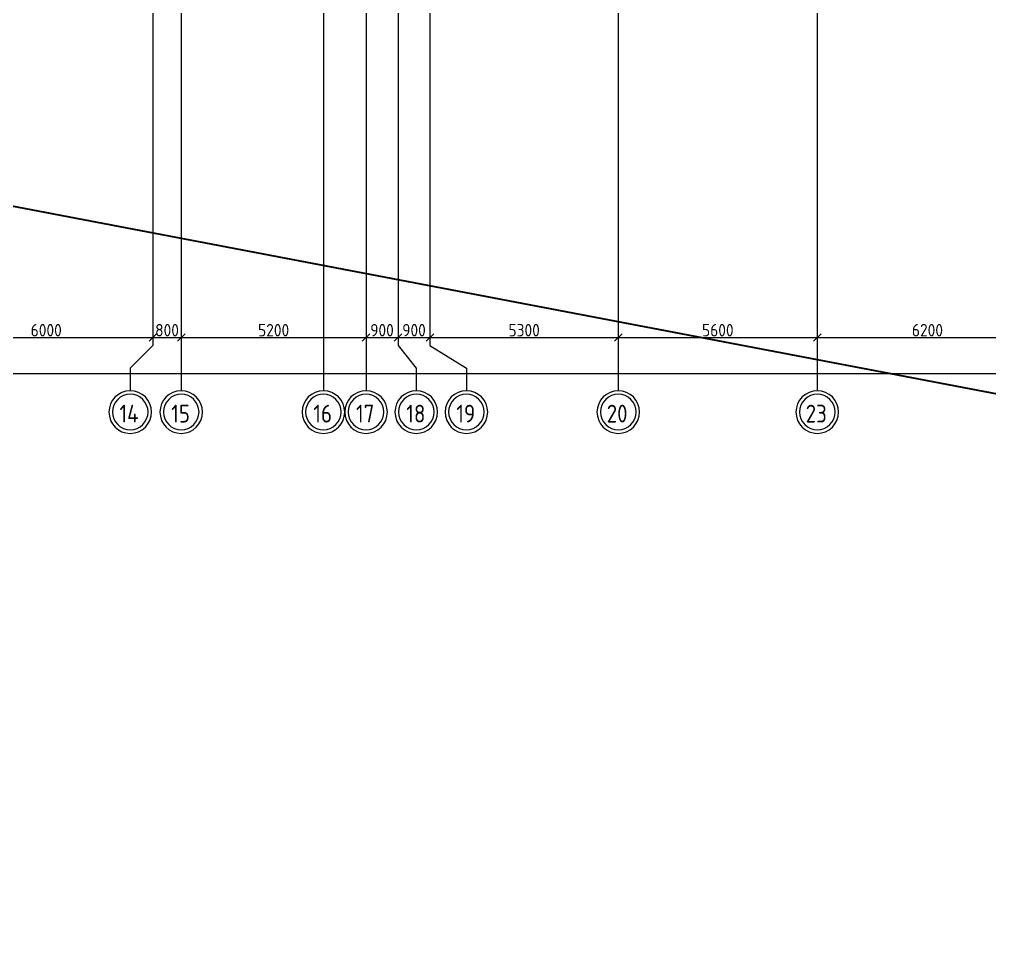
# Model space of a CAD drawing. Header units: millimetres. Extents: x -695119 to 412940, y -249585 to 622758.
# Drawn here: x 148308 to 175612, y -95569 to -69324 of the extents above; entities that cross this region are included whole.
import ezdxf

# ---------------------------------------------------------------- set-up
doc = ezdxf.new("R2010")
doc.units = ezdxf.units.MM
doc.linetypes.add('ADSK_Линия сетки', pattern=[25, 20, -2.5, 0, -2.5])
for name, color, linetype, lineweight in [('_Схема', 5, 'Continuous', 30), ('Оси', 252, 'Continuous', 9), ('Размеры', 7, 'Continuous', 9)]:
    doc.layers.add(name, color=color, linetype=linetype, lineweight=lineweight)
doc.styles.add('GOST Common', font='', dxfattribs={"width": 0.9, "height": 500})
doc.styles.add('ISOCPEUR', font='isocpeur.ttf', dxfattribs={"width": 0.9, "height": 350})
doc.styles.get('GOST Common').set_extended_font_data('GOST type B')

# ---------------------------------------------------------------- blocks, each defined once
blk = doc.blocks.new('_Oblique')
at = {"color": 0, "linetype": 'ByBlock', "lineweight": -2}
blk.add_line((-0.5, -0.5), (0.5, 0.5), dxfattribs=at)
blk = doc.blocks.new('1 этаж')
at = {"layer": 'Оси', "color": 251, "linetype": 'ADSK_Линия сетки', "true_color": 0x636466}
for p, q in [((-22756, -96281), (-22756, -159673)), ((-16756, -96281), (-16756, -160943)), ((-21956, -131547), (-21956, -160943)), ((-17956, -131547), (-17956, -160943)), ((-15856, -131547), (-15856, -159673)), ((-14956, -131547), (-14956, -159673)), ((-9656, -131547), (-9656, -160943)), ((-4056, -131547), (-4056, -160943))]:
    blk.add_line(p, q, dxfattribs=at)
at = {"layer": 'Оси', "color": 251, "true_color": 0x636466}
for p, q in [((-22756, -159673), (-23391, -160308)), ((-15856, -159673), (-15341, -160308)), ((-14956, -159673), (-13932, -160308)), ((-23391, -160308), (-23391, -160943)), ((-15341, -160308), (-15341, -160943)), ((-13932, -160308), (-13932, -160943))]:
    blk.add_line(p, q, dxfattribs=at)
at = {"layer": 'Оси', "color": 251, "lineweight": 20, "true_color": 0x636466}
for centre, radius, start, end in [((-23391, -161543), 600, 0, 180), ((-23391, -161543), 500, 0, 180), ((-21956, -161543), 600, 0, 180), ((-21956, -161543), 500, 0, 180), ((-17956, -161543), 600, 0, 180), ((-17956, -161543), 500, 0, 180), ((-16756, -161543), 600, 0, 180), ((-16756, -161543), 500, 0, 180), ((-15341, -161543), 600, 0, 180), ((-15341, -161543), 500, 0, 180), ((-13932, -161543), 600, 0, 180), ((-13932, -161543), 500, 0, 180), ((-9656, -161543), 600, 0, 180), ((-9656, -161543), 500, 0, 180), ((-4056, -161543), 600, 0, 180), ((-4056, -161543), 500, 0, 180), ((-23391, -161543), 600, 180, 0), ((-23391, -161543), 500, 180, 0), ((-21956, -161543), 600, 180, 0), ((-21956, -161543), 500, 180, 0), ((-17956, -161543), 600, 180, 0), ((-17956, -161543), 500, 180, 0), ((-16756, -161543), 600, 180, 0), ((-16756, -161543), 500, 180, 0), ((-15341, -161543), 600, 180, 0), ((-15341, -161543), 500, 180, 0), ((-13932, -161543), 600, 180, 0), ((-13932, -161543), 500, 180, 0), ((-9656, -161543), 600, 180, 0), ((-9656, -161543), 500, 180, 0), ((-4056, -161543), 600, 180, 0), ((-4056, -161543), 500, 180, 0)]:
    blk.add_arc(centre, radius, start, end, dxfattribs=at)
at = {"layer": 'Размеры', "color": 251, "lineweight": 18, "true_color": 0x636466}
for p, q in [((-28906, -159446), (-22606, -159446)), ((-22906, -159446), (-21806, -159446)), ((-22106, -159446), (-16606, -159446)), ((-16906, -159446), (-15706, -159446)), ((-16006, -159446), (-14806, -159446)), ((-15106, -159446), (-9506, -159446)), ((-9806, -159446), (-3906, -159446)), ((-4206, -159446), (2294, -159446)), ((-22756, -159496), (-22756, -159596)), ((-22756, -159496), (-22756, -159596)), ((-21956, -159496), (-21956, -159596)), ((-21956, -159496), (-21956, -159596)), ((-16756, -159496), (-16756, -159596)), ((-16756, -159496), (-16756, -159596)), ((-15856, -159496), (-15856, -159596)), ((-15856, -159496), (-15856, -159596)), ((-14956, -159496), (-14956, -159596)), ((-14956, -159496), (-14956, -159596)), ((-9656, -159496), (-9656, -159596)), ((-9656, -159496), (-9656, -159596)), ((-4056, -159496), (-4056, -159596)), ((-4056, -159496), (-4056, -159596)), ((-65706, -160464), (2294, -160464))]:
    blk.add_line(p, q, dxfattribs=at)
at = {"layer": 'Размеры', "color": 251, "lineweight": 18, "true_color": 0x636466, "xscale": 212.1, "yscale": 212.1, "zscale": 212.1}
for p in [(-22756, -159446), (-21956, -159446), (-16756, -159446), (-15856, -159446), (-14956, -159446), (-9656, -159446), (-4056, -159446)]:
    blk.add_blockref('_Oblique', p, dxfattribs=at)
at = {"layer": 'Размеры', "color": 251, "lineweight": 18, "true_color": 0x636466, "xscale": 212.1, "yscale": 212.1, "zscale": 212.1, "rotation": 180}
for p in [(-22756, -159446), (-21956, -159446), (-16756, -159446), (-15856, -159446), (-14956, -159446), (-9656, -159446), (-4056, -159446)]:
    blk.add_blockref('_Oblique', p, dxfattribs=at)
at = {"layer": 'Оси', "color": 251, "true_color": 0x636466, "style": 'GOST Common', "width": 0.9}
for s, p in [('14', (-23694, -161838)), ('15', (-22238, -161838)), ('16', (-18238, -161838)), ('17', (-17038, -161838)), ('18', (-15623, -161838)), ('19', (-14214, -161838)), ('20', (-9983, -161838)), ('23', (-4383, -161838))]:
    blk.add_text(s, height=500, dxfattribs=at).set_placement(p)
at = {"layer": 'Размеры', "color": 251, "lineweight": 20, "true_color": 0x636466, "char_height": 350, "attachment_point": 5, "style": 'ISOCPEUR'}
for s, insert, width in [('\\A1;6000', (-25756, -159241), 1059.58), ('\\A1;800', (-22356, -159241), 794.69), ('\\A1;5200', (-19356, -159241), 1059.58), ('\\A1;900', (-16306, -159241), 794.69), ('\\A1;900', (-15406, -159241), 794.69), ('\\A1;5300', (-12306, -159241), 1059.58), ('\\A1;5600', (-6856, -159241), 1059.58), ('\\A1;6200', (-956, -159241), 1059.58)]:
    blk.add_mtext(s, dxfattribs=dict(at, insert=insert, width=width))

msp = doc.modelspace()

# ---------------------------------------------------------------- linework, layer by layer
at = {"layer": '_Схема', "color": 5}
msp.add_line((258216.67, -95568.6), (-161934.199, -15488.828), dxfattribs=at)

# ---------------------------------------------------------------- block references
msp.add_blockref('1 этаж', (174819.19, 81176.937))

doc.saveas('drawing.dxf')
